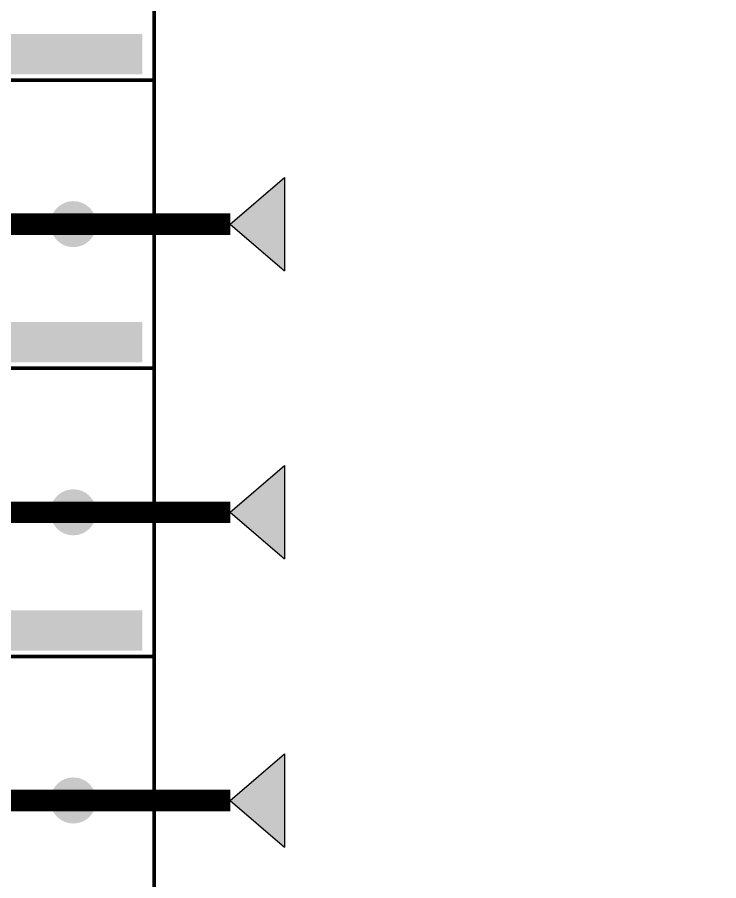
# Model space of a CAD drawing. Header units: millimetres. Extents: x -116965 to 323937, y 291661 to 566926.
# Drawn here: x -43327 to -42841, y 317683 to 318282 of the extents above; entities that cross this region are included whole.
import ezdxf

# ---------------------------------------------------------------- set-up
doc = ezdxf.new("R2010")
doc.units = ezdxf.units.MM
doc.layers.get('0').update_dxf_attribs({"lineweight": 18})
doc.layers.add('C00-00-00', color=7, linetype='Continuous')

msp = doc.modelspace()

# ---------------------------------------------------------------- hatches: boundary and pattern name
at = {"lineweight": -3, "ltscale": 5}
h = msp.add_hatch(color=1, dxfattribs=at)
h.dxf.hatch_style = 1
h.paths.add_polyline_path([(-43142.037388, 318106.152408), (-43142.037388, 318170.901092), (-43179.603789, 318138.52675)])
h = msp.add_hatch(color=1, dxfattribs=at)
h.dxf.hatch_style = 1
h.paths.add_polyline_path([(-43142.037388, 317906.180324), (-43142.037388, 317970.929007), (-43179.603789, 317938.554665)])
h = msp.add_hatch(color=1, dxfattribs=at)
h.dxf.hatch_style = 1
h.paths.add_polyline_path([(-43142.037388, 317706.208243), (-43142.037388, 317770.956926), (-43179.603789, 317738.582585)])
at = {"layer": 'C00-00-00'}
h = msp.add_hatch(color=256, dxfattribs=at)
h.dxf.hatch_style = 2
h.paths.add_polyline_path([(-43432.539577, 318270.508327), (-43240.566377, 318270.508327), (-43240.566377, 318242.512233), (-43432.539577, 318242.512233)])
h = msp.add_hatch(color=256, dxfattribs=at)
edge = h.paths.add_edge_path()
edge.add_arc((-43288.559677, 318138.526752), 15.997765, 0, 360)
h = msp.add_hatch(color=256, dxfattribs=at)
h.dxf.hatch_style = 2
h.paths.add_polyline_path([(-43432.539577, 318070.536242), (-43240.566377, 318070.536242), (-43240.566377, 318042.540152), (-43432.539577, 318042.540152)])
h = msp.add_hatch(color=256, dxfattribs=at)
edge = h.paths.add_edge_path()
edge.add_arc((-43288.559677, 317938.554667), 15.997765, 0, 360)
h = msp.add_hatch(color=256, dxfattribs=at)
h.dxf.hatch_style = 2
h.paths.add_polyline_path([(-43432.539577, 317870.564158), (-43240.566377, 317870.564158), (-43240.566377, 317842.568067), (-43432.539577, 317842.568067)])
h = msp.add_hatch(color=256, dxfattribs=at)
edge = h.paths.add_edge_path()
edge.add_arc((-43288.559677, 317738.582583), 15.997765, 0, 360)

# ---------------------------------------------------------------- linework, layer by layer
at = {"lineweight": -3, "ltscale": 5}
for p, q in [((-43179.603789, 318138.52675), (-43142.037388, 318170.901092)), ((-43142.037388, 318170.901092), (-43142.037388, 318106.152408)), ((-43179.603789, 318138.52675), (-43142.037388, 318106.152408)), ((-43179.603789, 317938.554665), (-43142.037388, 317970.929007)), ((-43142.037388, 317970.929007), (-43142.037388, 317906.180324)), ((-43179.603789, 317938.554665), (-43142.037388, 317906.180324)), ((-43179.603789, 317738.582585), (-43142.037388, 317770.956926)), ((-43142.037388, 317770.956926), (-43142.037388, 317706.208243)), ((-43179.603789, 317738.582585), (-43142.037388, 317706.208243))]:
    msp.add_line(p, q, dxfattribs=at)
at = {"color": 1, "lineweight": -3, "ltscale": 5, "const_width": 15}
for points in [[(-43545.506777, 318138.52675), (-43179.603789, 318138.52675)], [(-43545.506777, 317938.554665), (-43179.603789, 317938.554665)], [(-43545.506777, 317738.582585), (-43179.603789, 317738.582585)]]:
    msp.add_lwpolyline(points, dxfattribs=at)
at = {"layer": 'C00-00-00', "lineweight": 211}
msp.add_lwpolyline([(-43932.469782, 318738.443002), (-43232.567492, 318738.443002), (-43232.567492, 316538.750083), (-43932.469782, 316538.750083)], close=True, dxfattribs=at)
at = {"layer": 'C00-00-00', "lineweight": 100}
for points in [[(-43232.567492, 318638.456958), (-42832.623327, 318638.456958), (-42832.623327, 316638.736127), (-43232.567492, 316638.736127)], [(-43932.469782, 318438.484877), (-43232.567492, 318438.484877), (-43232.567492, 318238.512792), (-43932.469782, 318238.512792)], [(-43932.469782, 318238.512792), (-43232.567492, 318238.512792), (-43232.567492, 318038.540708), (-43932.469782, 318038.540708)], [(-43932.469782, 318038.540708), (-43232.567492, 318038.540708), (-43232.567492, 317838.568627), (-43932.469782, 317838.568627)], [(-43932.469782, 317838.568627), (-43232.567492, 317838.568627), (-43232.567492, 317638.596542), (-43932.469782, 317638.596542)]]:
    msp.add_lwpolyline(points, close=True, dxfattribs=at)

doc.saveas('drawing.dxf')
